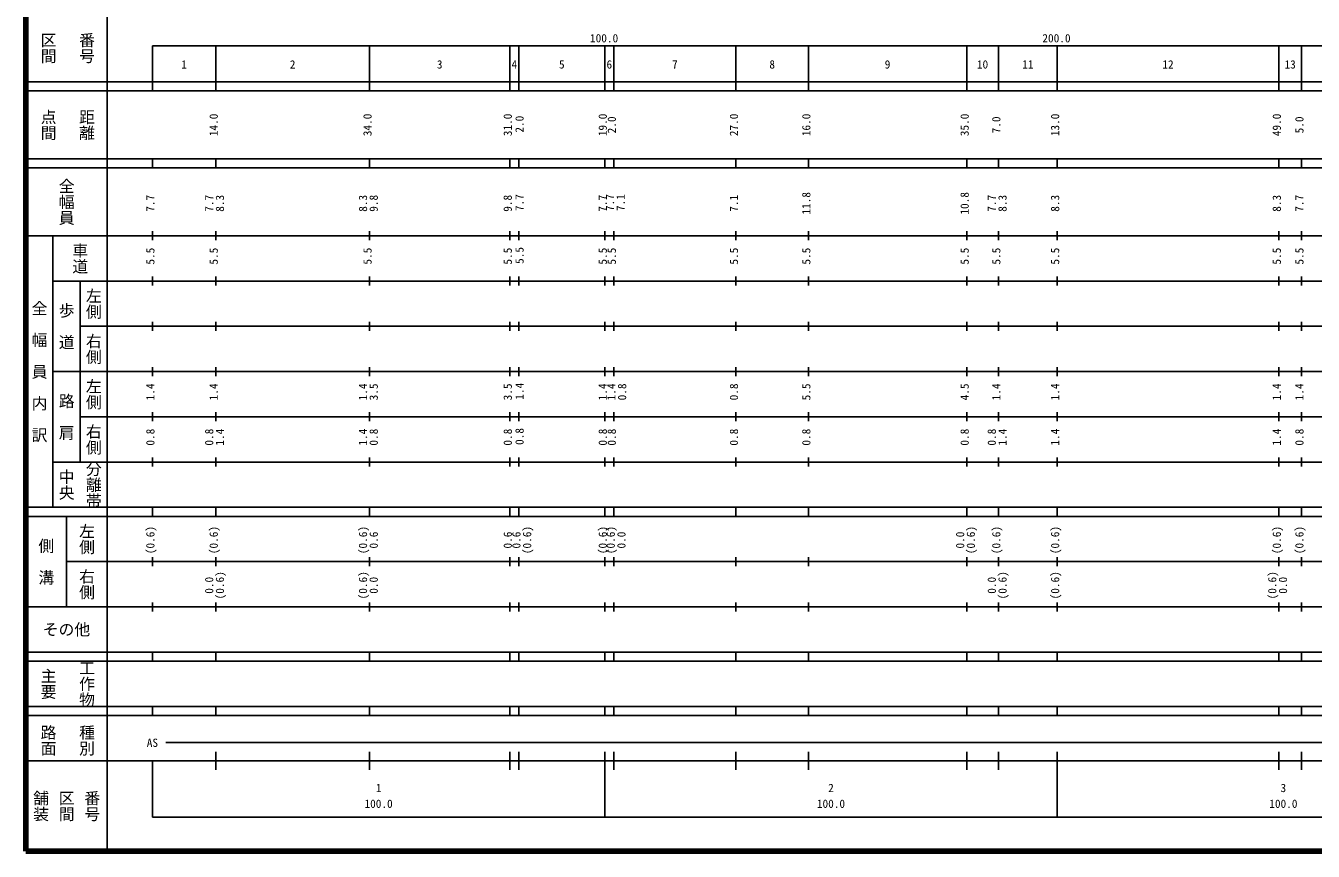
# Model space of a CAD drawing. Units: millimetres on the paper, enlarged 1000 times. Extents: x 40000 to 680000, y 20000 to 380000.
# Drawn here: x 40000 to 324606, y 20000 to 202409 of the extents above; entities that cross this region are included whole.
import ezdxf
from ezdxf.enums import TextEntityAlignment as Align

# ---------------------------------------------------------------- set-up
doc = ezdxf.new("R2010")
doc.units = ezdxf.units.MM
doc.header["$LTSCALE"] = 1000
doc.layers.add('M-TTL', color=2, linetype='Continuous', lineweight=140)
doc.layers.add('M-TTL-BAND', color=7, linetype='Continuous', lineweight=25)
doc.styles.add('@ＭＳ ゴシック', font='')
doc.styles.add('ＭＳ ゴシック', font='')
doc.styles.get('@ＭＳ ゴシック').set_extended_font_data('@MS Gothic')
doc.styles.get('ＭＳ ゴシック').set_extended_font_data('MS Gothic')

msp = doc.modelspace()

# ---------------------------------------------------------------- linework, layer by layer
at = {"layer": 'M-TTL'}
for p, q in [((40000, 380000), (40000, 20000)), ((40000, 20000), (680000, 20000))]:
    msp.add_line(p, q, dxfattribs=at)
at = {"layer": 'M-TTL-BAND'}
for p, q in [((58000, 370000), (58000, 20000)), ((68000, 198000), (579000, 198000)), ((68000, 198000), (68000, 188000)), ((82000, 188000), (82000, 198000)), ((116000, 188000), (116000, 198000)), ((147000, 188000), (147000, 198000)), ((149000, 188000), (149000, 198000)), ((168000, 188000), (168000, 198000)), ((170000, 188000), (170000, 198000)), ((197000, 188000), (197000, 198000)), ((213000, 188000), (213000, 198000)), ((248000, 188000), (248000, 198000)), ((255000, 188000), (255000, 198000)), ((268000, 188000), (268000, 198000)), ((317000, 188000), (317000, 198000)), ((322000, 188000), (322000, 198000)), ((40000, 190000), (579000, 190000)), ((40000, 188000), (579000, 188000)), ((40000, 173000), (579000, 173000)), ((40000, 171000), (579000, 171000)), ((68000, 171000), (68000, 173000)), ((82000, 171000), (82000, 173000)), ((116000, 171000), (116000, 173000)), ((147000, 171000), (147000, 173000)), ((149000, 171000), (149000, 173000)), ((168000, 171000), (168000, 173000)), ((170000, 171000), (170000, 173000)), ((197000, 171000), (197000, 173000)), ((213000, 171000), (213000, 173000)), ((248000, 171000), (248000, 173000)), ((255000, 171000), (255000, 173000)), ((268000, 171000), (268000, 173000)), ((317000, 171000), (317000, 173000)), ((322000, 171000), (322000, 173000)), ((68000, 155000), (68000, 157000)), ((82000, 155000), (82000, 157000)), ((116000, 155000), (116000, 157000)), ((147000, 155000), (147000, 157000)), ((149000, 155000), (149000, 157000)), ((168000, 155000), (168000, 157000)), ((170000, 155000), (170000, 157000)), ((197000, 155000), (197000, 157000)), ((213000, 155000), (213000, 157000)), ((248000, 155000), (248000, 157000)), ((255000, 155000), (255000, 157000)), ((268000, 155000), (268000, 157000)), ((317000, 155000), (317000, 157000)), ((322000, 155000), (322000, 157000)), ((40000, 156000), (579000, 156000)), ((46000, 96000), (46000, 156000)), ((46000, 146000), (579000, 146000)), ((52000, 146000), (52000, 106000)), ((68000, 145000), (68000, 147000)), ((82000, 145000), (82000, 147000)), ((116000, 145000), (116000, 147000)), ((147000, 145000), (147000, 147000)), ((149000, 145000), (149000, 147000)), ((168000, 145000), (168000, 147000)), ((170000, 145000), (170000, 147000)), ((197000, 145000), (197000, 147000)), ((213000, 145000), (213000, 147000)), ((248000, 145000), (248000, 147000)), ((255000, 145000), (255000, 147000)), ((268000, 145000), (268000, 147000)), ((317000, 145000), (317000, 147000)), ((322000, 145000), (322000, 147000)), ((68000, 135000), (68000, 137000)), ((82000, 135000), (82000, 137000)), ((116000, 135000), (116000, 137000)), ((147000, 135000), (147000, 137000)), ((149000, 135000), (149000, 137000)), ((168000, 135000), (168000, 137000)), ((170000, 135000), (170000, 137000)), ((197000, 135000), (197000, 137000)), ((213000, 135000), (213000, 137000)), ((248000, 135000), (248000, 137000)), ((255000, 135000), (255000, 137000)), ((268000, 135000), (268000, 137000)), ((317000, 135000), (317000, 137000)), ((322000, 135000), (322000, 137000)), ((52000, 136000), (579000, 136000)), ((46000, 126000), (579000, 126000)), ((68000, 125000), (68000, 127000)), ((82000, 125000), (82000, 127000)), ((116000, 125000), (116000, 127000)), ((147000, 125000), (147000, 127000)), ((149000, 125000), (149000, 127000)), ((168000, 125000), (168000, 127000)), ((170000, 125000), (170000, 127000)), ((197000, 125000), (197000, 127000)), ((213000, 125000), (213000, 127000)), ((248000, 125000), (248000, 127000)), ((255000, 125000), (255000, 127000)), ((268000, 125000), (268000, 127000)), ((317000, 125000), (317000, 127000)), ((322000, 125000), (322000, 127000)), ((68000, 115000), (68000, 117000)), ((82000, 115000), (82000, 117000)), ((116000, 115000), (116000, 117000)), ((147000, 115000), (147000, 117000)), ((149000, 115000), (149000, 117000)), ((168000, 115000), (168000, 117000)), ((170000, 115000), (170000, 117000)), ((197000, 115000), (197000, 117000)), ((213000, 115000), (213000, 117000)), ((248000, 115000), (248000, 117000)), ((255000, 115000), (255000, 117000)), ((268000, 115000), (268000, 117000)), ((317000, 115000), (317000, 117000)), ((322000, 115000), (322000, 117000)), ((52000, 116000), (579000, 116000)), ((46000, 106000), (579000, 106000)), ((68000, 105000), (68000, 107000)), ((82000, 105000), (82000, 107000)), ((116000, 105000), (116000, 107000)), ((147000, 105000), (147000, 107000)), ((149000, 105000), (149000, 107000)), ((168000, 105000), (168000, 107000)), ((170000, 105000), (170000, 107000)), ((197000, 105000), (197000, 107000)), ((213000, 105000), (213000, 107000)), ((248000, 105000), (248000, 107000)), ((255000, 105000), (255000, 107000)), ((268000, 105000), (268000, 107000)), ((317000, 105000), (317000, 107000)), ((322000, 105000), (322000, 107000)), ((40000, 96000), (579000, 96000)), ((40000, 94000), (579000, 94000)), ((49000, 94000), (49000, 74000)), ((68000, 94000), (68000, 96000)), ((82000, 94000), (82000, 96000)), ((116000, 94000), (116000, 96000)), ((147000, 94000), (147000, 96000)), ((149000, 94000), (149000, 96000)), ((168000, 94000), (168000, 96000)), ((170000, 94000), (170000, 96000)), ((197000, 94000), (197000, 96000)), ((213000, 94000), (213000, 96000)), ((248000, 94000), (248000, 96000)), ((255000, 94000), (255000, 96000)), ((268000, 94000), (268000, 96000)), ((317000, 94000), (317000, 96000)), ((322000, 94000), (322000, 96000)), ((49000, 84000), (579000, 84000)), ((68000, 83000), (68000, 85000)), ((82000, 83000), (82000, 85000)), ((116000, 83000), (116000, 85000)), ((147000, 83000), (147000, 85000)), ((149000, 83000), (149000, 85000)), ((168000, 83000), (168000, 85000)), ((170000, 83000), (170000, 85000)), ((197000, 83000), (197000, 85000)), ((213000, 83000), (213000, 85000)), ((248000, 83000), (248000, 85000)), ((255000, 83000), (255000, 85000)), ((268000, 83000), (268000, 85000)), ((317000, 83000), (317000, 85000)), ((322000, 83000), (322000, 85000)), ((40000, 74000), (579000, 74000)), ((68000, 73000), (68000, 75000)), ((82000, 73000), (82000, 75000)), ((116000, 73000), (116000, 75000)), ((147000, 73000), (147000, 75000)), ((149000, 73000), (149000, 75000)), ((168000, 73000), (168000, 75000)), ((170000, 73000), (170000, 75000)), ((197000, 73000), (197000, 75000)), ((213000, 73000), (213000, 75000)), ((248000, 73000), (248000, 75000)), ((255000, 73000), (255000, 75000)), ((268000, 73000), (268000, 75000)), ((317000, 73000), (317000, 75000)), ((322000, 73000), (322000, 75000)), ((40000, 64000), (579000, 64000)), ((68000, 62000), (68000, 64000)), ((82000, 62000), (82000, 64000)), ((116000, 62000), (116000, 64000)), ((147000, 62000), (147000, 64000)), ((149000, 62000), (149000, 64000)), ((168000, 62000), (168000, 64000)), ((170000, 62000), (170000, 64000)), ((197000, 62000), (197000, 64000)), ((213000, 62000), (213000, 64000)), ((248000, 62000), (248000, 64000)), ((255000, 62000), (255000, 64000)), ((268000, 62000), (268000, 64000)), ((317000, 62000), (317000, 64000)), ((322000, 62000), (322000, 64000)), ((40000, 62000), (579000, 62000)), ((40000, 52000), (579000, 52000)), ((68000, 50000), (68000, 52000)), ((82000, 50000), (82000, 52000)), ((116000, 50000), (116000, 52000)), ((147000, 50000), (147000, 52000)), ((149000, 50000), (149000, 52000)), ((168000, 50000), (168000, 52000)), ((170000, 50000), (170000, 52000)), ((197000, 50000), (197000, 52000)), ((213000, 50000), (213000, 52000)), ((248000, 50000), (248000, 52000)), ((255000, 50000), (255000, 52000)), ((268000, 50000), (268000, 52000)), ((317000, 50000), (317000, 52000)), ((322000, 50000), (322000, 52000)), ((40000, 50000), (579000, 50000)), ((71000, 44000), (565000, 44000)), ((40000, 40000), (579000, 40000)), ((68000, 40000), (68000, 27500)), ((82000, 38000), (82000, 42000)), ((116000, 38000), (116000, 42000)), ((147000, 38000), (147000, 42000)), ((149000, 38000), (149000, 42000)), ((168000, 27500), (168000, 42000)), ((170000, 38000), (170000, 42000)), ((197000, 38000), (197000, 42000)), ((213000, 38000), (213000, 42000)), ((248000, 38000), (248000, 42000)), ((255000, 38000), (255000, 42000)), ((268000, 27500), (268000, 42000)), ((317000, 38000), (317000, 42000)), ((322000, 38000), (322000, 42000)), ((68000, 27500), (579000, 27500))]:
    msp.add_line(p, q, dxfattribs=at)

# ---------------------------------------------------------------- texts
at = {"layer": 'M-TTL-BAND', "style": '@ＭＳ ゴシック'}
for s, p in [('区間', (45000, 197500)), ('番号', (53500, 197500)), ('点間', (45000, 180500)), ('距離', (53500, 180500)), ('全幅員', (49000, 163500)), ('車道', (52000, 151000)), ('左側', (55000, 141000)), ('全\u3000幅\u3000員\u3000内\u3000訳', (43000, 126000)), ('歩\u3000道', (49000, 136000)), ('右側', (55000, 131000)), ('左側', (55000, 121000)), ('路\u3000肩', (49000, 116000)), ('右側', (55000, 111000)), ('分離帯', (55000, 101000)), ('中央', (49000, 101000)), ('左側', (53500, 89000)), ('側\u3000溝', (44500, 84000)), ('右側', (53500, 79000)), ('主要', (45000, 57000)), ('工作物', (53500, 57000)), ('路面', (45000, 44500)), ('種別', (53500, 44500)), ('舗装', (43333, 30000)), ('区間', (49000, 30000)), ('番号', (54667, 30000))]:
    msp.add_text(s, height=2566, rotation=270, dxfattribs=at).set_placement(p, align=Align.MIDDLE_CENTER)
at = {"layer": 'M-TTL-BAND', "style": 'ＭＳ ゴシック'}
for s, p in [('100.0', (167844, 198195)), ('200.0', (267844, 198195)), ('1', (75000, 192405)), ('2', (99000, 192405)), ('3', (131500, 192405)), ('4', (148000, 192405)), ('5', (158500, 192405)), ('6', (169000, 192405)), ('7', (183500, 192405)), ('8', (205000, 192405)), ('9', (230500, 192405)), ('10', (251500, 192405)), ('11', (261500, 192405)), ('12', (292500, 192405)), ('13', (319500, 192405)), ('AS', (68000, 42500)), ('1', (118000, 32523)), ('2', (218000, 32523)), ('3', (318000, 32523)), ('100.0', (118000, 29033)), ('100.0', (218000, 29033)), ('100.0', (318000, 29033))]:
    msp.add_text(s, height=1833, dxfattribs=at).set_placement(p, align=Align.BOTTOM_CENTER)
for s, p in [('14.0', (83000, 180500)), ('34.0', (117000, 180500)), ('31.0', (148000, 180500)), ('2.0', (150607, 180652)), ('19.0', (169000, 180500)), ('2.0', (171000, 180500)), ('27.0', (198000, 180500)), ('16.0', (214000, 180500)), ('35.0', (249000, 180500)), ('7.0', (256000, 180500)), ('13.0', (269000, 180500)), ('49.0', (318000, 180500)), ('5.0', (323000, 180500)), ('7.1', (172977, 163326)), ('11.8', (214000, 163174)), ('10.8', (249000, 163174)), ('7.7', (69000, 163174)), ('7.7', (82000, 163174)), ('8.3', (84370, 163174)), ('8.3', (116000, 163174)), ('9.8', (118370, 163174)), ('9.8', (148000, 163174)), ('7.7', (150607, 163326)), ('7.7', (169000, 163174)), ('7.7', (170607, 163326)), ('7.1', (198000, 163174)), ('7.7', (255000, 163174)), ('8.3', (257370, 163174)), ('8.3', (269000, 163174)), ('8.3', (318000, 163174)), ('7.7', (323000, 163174)), ('5.5', (69000, 151500)), ('5.5', (83000, 151500)), ('5.5', (117000, 151500)), ('5.5', (148000, 151500)), ('5.5', (150607, 151652)), ('5.5', (169000, 151500)), ('5.5', (171000, 151500)), ('5.5', (198000, 151500)), ('5.5', (214000, 151500)), ('5.5', (249000, 151500)), ('5.5', (256000, 151500)), ('5.5', (269000, 151500)), ('5.5', (318000, 151500)), ('5.5', (323000, 151500)), ('1.4', (69000, 121500)), ('1.4', (83000, 121500)), ('1.4', (116000, 121500)), ('3.5', (118370, 121500)), ('3.5', (148000, 121500)), ('1.4', (150607, 121652)), ('1.4', (169000, 121500)), ('1.4', (170911, 121500)), ('0.8', (173281, 121500)), ('0.8', (198000, 121500)), ('5.5', (214000, 121500)), ('4.5', (249000, 121500)), ('1.4', (256000, 121500)), ('1.4', (269000, 121500)), ('1.4', (318000, 121500)), ('1.4', (323000, 121500)), ('0.8', (69000, 111500)), ('0.8', (82000, 111500)), ('1.4', (84370, 111500)), ('1.4', (116000, 111500)), ('0.8', (118370, 111500)), ('0.8', (148000, 111500)), ('0.8', (150607, 111652)), ('0.8', (169000, 111500)), ('0.8', (171000, 111500)), ('0.8', (198000, 111500)), ('0.8', (214000, 111500)), ('0.8', (249000, 111500)), ('0.8', (255000, 111500)), ('1.4', (257370, 111500)), ('1.4', (269000, 111500)), ('1.4', (318000, 111500)), ('0.8', (323000, 111500)), ('(0.6)', (69000, 88764)), ('(0.6)', (83000, 88764)), ('(0.6)', (116000, 88764)), ('(0.6)', (152281, 88764)), ('(0.6)', (169000, 88764)), ('(0.6)', (170759, 88764)), ('(0.6)', (250370, 88764)), ('(0.6)', (256000, 88764)), ('(0.6)', (269000, 88764)), ('(0.6)', (318000, 88764)), ('(0.6)', (323000, 88764)), ('0.6', (118370, 88764)), ('0.6', (148000, 88764)), ('0.6', (149911, 88764)), ('0.0', (173129, 88764)), ('0.0', (248000, 88764)), ('0.0', (82000, 78764)), ('(0.6)', (84370, 78764)), ('(0.6)', (116000, 78764)), ('0.0', (118370, 78764)), ('0.0', (255000, 78764)), ('(0.6)', (257370, 78764)), ('(0.6)', (269000, 78764)), ('(0.6)', (317000, 78764)), ('0.0', (319370, 78764))]:
    msp.add_text(s, height=1833, rotation=90, dxfattribs=at).set_placement(p, align=Align.BOTTOM_CENTER)
msp.add_text('その他', height=2566, dxfattribs=at).set_placement((49000, 69000), align=Align.MIDDLE_CENTER)

doc.saveas('drawing.dxf')
